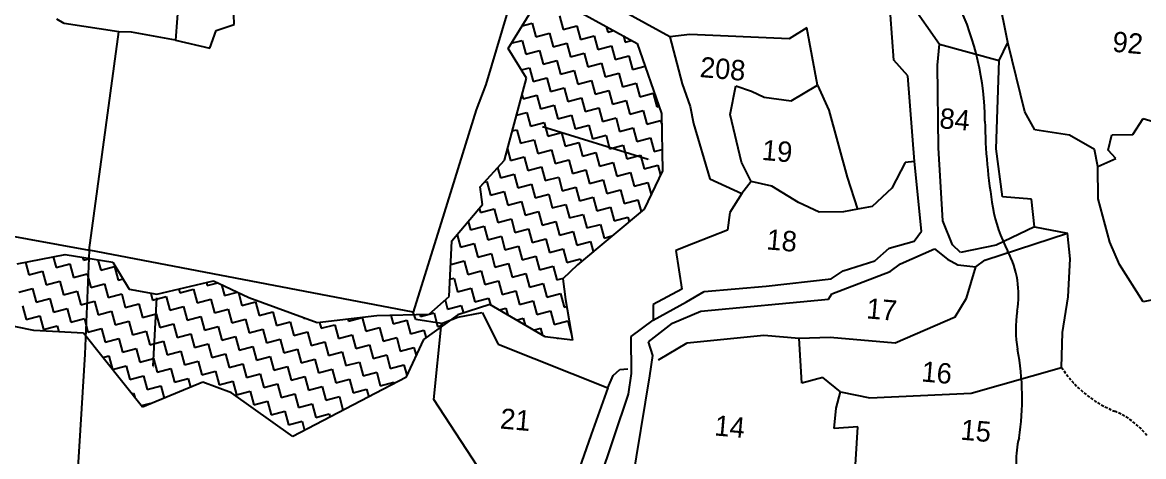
# Model space of a CAD drawing. Header units: metres. Extents: x 333510 to 337908, y 1785719 to 1790014.
# Drawn here: x 335226 to 336220, y 1788646 to 1789031 of the extents above; entities that cross this region are included whole.
import ezdxf

# ---------------------------------------------------------------- set-up
doc = ezdxf.new("R2010")
doc.units = ezdxf.units.M
doc.header["$MEASUREMENT"] = 0
doc.linetypes.add('HIDDEN', pattern=[0.375, 0.25, -0.125])
for name, color, linetype in [('LINE_WATER', 4, 'Continuous'), ('OFF', 1, 'Continuous'), ('OTHERS', 1, 'Continuous'), ('POLY_HATCH', 12, 'Continuous'), ('POLY_PARCEL', 6, 'Continuous'), ('POLY_WATER', 4, 'Continuous'), ('SYM_ARROW', 1, 'Continuous'), ('TEXT_PARCEL', 7, 'Continuous')]:
    doc.layers.add(name, color=color, linetype=linetype)
doc.styles.add('TEXT_MAP', font='', dxfattribs={"height": 0.3})
doc.styles.get('TEXT_MAP').set_extended_font_data('Kruti Dev 050')

msp = doc.modelspace()

# ---------------------------------------------------------------- linework, layer by layer
at = {"layer": 'LINE_WATER'}
for centre, radius, start, end in [((335828.84, 1788940.79), 250.91, 0.56512, 25.1546), ((336554.68, 1788947.94), 474.97, 180.56512, 189.86678), ((336215.78, 1788889), 130.97, 189.86678, 207.718), ((336025.16, 1788788.85), 84.36, 350.30902, 27.718), ((336202.14, 1788758.62), 95.19, 170.30902, 190.80894), ((335883.01, 1788697.69), 229.7, 351.1039, 10.80894), ((336180.19, 1788643.07), 72.79, 164.78358, 199.58426)]:
    msp.add_arc(centre, radius, start, end, dxfattribs=at)
at = {"layer": 'OFF'}
for p, q in [((336013.53, 1789048.04), (336039.5, 1789011.34)), ((336123.8, 1788849.33), (336152.87, 1788843.83))]:
    msp.add_line(p, q, dxfattribs=at)
at = {"layer": 'OTHERS', "linetype": 'HIDDEN', "ltscale": 10}
for centre, radius, start, end in [((336232.3, 1788779.31), 100.68, 212.83914, 248.04639), ((336168.78, 1788621.74), 69.21, 37.9267, 68.04639)]:
    msp.add_arc(centre, radius, start, end, dxfattribs=at)
at = {"layer": 'POLY_HATCH'}
for p, q in [((335656.55, 1789007.66), (335687.72, 1789057.93)), ((335687.72, 1789057.93), (335771.17, 1789012.09)), ((335673.04, 1788981.35), (335656.55, 1789007.66)), ((335771.17, 1789012.09), (335792.66, 1788949.98)), ((335653.28, 1788908.55), (335673.04, 1788981.35)), ((335792.66, 1788949.98), (335793.73, 1788899.17)), ((335631.78, 1788884.98), (335653.28, 1788908.55)), ((335793.73, 1788899.17), (335777.27, 1788865.21)), ((335633.99, 1788869.38), (335631.78, 1788884.98)), ((335606.72, 1788836.98), (335633.99, 1788869.38)), ((335777.27, 1788865.21), (335718.18, 1788815.75)), ((335604.18, 1788787.5), (335606.72, 1788836.98)), ((335220.91, 1788816.53), (335263.51, 1788824.9)), ((335263.51, 1788824.9), (335305.98, 1788818.12)), ((335305.98, 1788818.12), (335320.49, 1788794.28)), ((335718.18, 1788815.75), (335705.2, 1788803.42)), ((335344.96, 1788789.69), (335395.16, 1788801.63)), ((335395.16, 1788801.63), (335426.61, 1788786.74)), ((335705.2, 1788803.42), (335707.54, 1788784.99)), ((335320.49, 1788794.28), (335344.96, 1788789.69)), ((335426.61, 1788786.74), (335487.13, 1788764.43)), ((335586.44, 1788772.1), (335604.18, 1788787.5)), ((335640.54, 1788780.6), (335611.95, 1788771.24)), ((335689.54, 1788751.72), (335640.54, 1788780.6)), ((335707.54, 1788784.99), (335713.87, 1788748.78)), ((335235.75, 1788757.44), (335175.78, 1788769.86)), ((335487.13, 1788764.43), (335540.21, 1788770.72)), ((335540.21, 1788770.72), (335586.44, 1788772.1)), ((335611.95, 1788771.24), (335581.47, 1788749.36)), ((335279.96, 1788755.13), (335235.75, 1788757.44)), ((335332.32, 1788689.4), (335279.96, 1788755.13)), ((335581.47, 1788749.36), (335565.83, 1788715.88)), ((335713.87, 1788748.78), (335689.54, 1788751.72)), ((335385.83, 1788711.62), (335332.32, 1788689.4)), ((335411.18, 1788702.25), (335385.83, 1788711.62)), ((335565.83, 1788715.88), (335465.65, 1788663.38)), ((335465.65, 1788663.38), (335411.18, 1788702.25))]:
    msp.add_line(p, q, dxfattribs=at)
at = {"layer": 'POLY_HATCH', "linetype": 'Continuous'}
for p, q in [((335669.01, 1789027.74), (335677.98, 1789030.14)), ((335677.98, 1789030.14), (335681.22, 1789018.03)), ((335702.21, 1789036.62), (335705.45, 1789024.5)), ((335705.45, 1789024.5), (335717.57, 1789027.74)), ((335717.57, 1789027.74), (335720.8, 1789015.62)), ((335743.68, 1789027.19), (335745.04, 1789022.1)), ((335681.22, 1789018.03), (335693.33, 1789021.26)), ((335693.33, 1789021.26), (335696.57, 1789009.15)), ((335720.8, 1789015.62), (335732.92, 1789018.86)), ((335732.92, 1789018.86), (335736.16, 1789006.74)), ((335745.04, 1789022.1), (335750.36, 1789023.52)), ((335758.89, 1789018.83), (335760.39, 1789013.22)), ((335659.36, 1789012.19), (335669.1, 1789014.79)), ((335669.1, 1789014.79), (335672.34, 1789002.67)), ((335696.57, 1789009.15), (335708.69, 1789012.38)), ((335708.69, 1789012.38), (335711.93, 1789000.27)), ((335736.16, 1789006.74), (335748.28, 1789009.98)), ((335748.28, 1789009.98), (335751.51, 1788997.86)), ((335760.39, 1789013.22), (335766.26, 1789014.79)), ((335672.34, 1789002.67), (335684.45, 1789005.91)), ((335684.45, 1789005.91), (335687.69, 1788993.79)), ((335711.93, 1789000.27), (335724.04, 1789003.5)), ((335724.04, 1789003.5), (335727.28, 1788991.39)), ((335751.51, 1788997.86), (335763.63, 1789001.1)), ((335763.63, 1789001.1), (335766.87, 1788988.98)), ((335668.47, 1788988.65), (335675.58, 1788990.55)), ((335675.58, 1788990.55), (335678.81, 1788978.44)), ((335687.69, 1788993.79), (335699.81, 1788997.03)), ((335699.81, 1788997.03), (335703.05, 1788984.91)), ((335703.05, 1788984.91), (335715.16, 1788988.15)), ((335715.16, 1788988.15), (335718.4, 1788976.03)), ((335727.28, 1788991.39), (335739.4, 1788994.63)), ((335739.4, 1788994.63), (335742.64, 1788982.51)), ((335766.87, 1788988.98), (335778.13, 1788991.99)), ((335678.81, 1788978.44), (335690.93, 1788981.67)), ((335690.93, 1788981.67), (335694.17, 1788969.56)), ((335718.4, 1788976.03), (335730.52, 1788979.27)), ((335730.52, 1788979.27), (335733.76, 1788967.15)), ((335742.64, 1788982.51), (335754.75, 1788985.75)), ((335754.75, 1788985.75), (335757.99, 1788973.63)), ((335782.18, 1788980.27), (335782.22, 1788980.11)), ((335782.22, 1788980.11), (335782.24, 1788980.11)), ((335694.17, 1788969.56), (335706.28, 1788972.8)), ((335706.28, 1788972.8), (335709.52, 1788960.68)), ((335733.76, 1788967.15), (335745.87, 1788970.39)), ((335745.87, 1788970.39), (335749.11, 1788958.28)), ((335757.99, 1788973.63), (335770.11, 1788976.87)), ((335770.11, 1788976.87), (335773.35, 1788964.75)), ((335773.35, 1788964.75), (335785.46, 1788967.99)), ((335785.46, 1788967.99), (335788.7, 1788955.87)), ((335669.02, 1788966.52), (335669.93, 1788963.08)), ((335669.93, 1788963.08), (335682.05, 1788966.32)), ((335682.05, 1788966.32), (335685.29, 1788954.2)), ((335685.29, 1788954.2), (335697.41, 1788957.44)), ((335697.41, 1788957.44), (335700.64, 1788945.32)), ((335709.52, 1788960.68), (335721.64, 1788963.92)), ((335721.64, 1788963.92), (335724.88, 1788951.8)), ((335749.11, 1788958.28), (335761.23, 1788961.51)), ((335761.23, 1788961.51), (335764.47, 1788949.4)), ((335664.14, 1788948.55), (335673.17, 1788950.96)), ((335673.17, 1788950.96), (335676.41, 1788938.85)), ((335700.64, 1788945.32), (335712.76, 1788948.56)), ((335712.76, 1788948.56), (335716, 1788936.44)), ((335724.88, 1788951.8), (335736.99, 1788955.04)), ((335736.99, 1788955.04), (335740.23, 1788942.92)), ((335764.47, 1788949.4), (335776.58, 1788952.63)), ((335776.58, 1788952.63), (335779.82, 1788940.52)), ((335788.7, 1788955.87), (335790.46, 1788956.34)), ((335676.41, 1788938.85), (335688.53, 1788942.09)), ((335688.53, 1788942.09), (335691.76, 1788929.97)), ((335716, 1788936.44), (335728.12, 1788939.68)), ((335728.12, 1788939.68), (335731.35, 1788927.57)), ((335740.23, 1788942.92), (335752.35, 1788946.16)), ((335752.35, 1788946.16), (335755.59, 1788934.04)), ((335779.82, 1788940.52), (335791.94, 1788943.76)), ((335791.94, 1788943.76), (335792.87, 1788940.29)), ((335660.34, 1788934.55), (335664.29, 1788935.61)), ((335664.29, 1788935.61), (335667.53, 1788923.49)), ((335691.76, 1788929.97), (335703.88, 1788933.21)), ((335703.88, 1788933.21), (335707.12, 1788921.09)), ((335731.35, 1788927.57), (335743.47, 1788930.8)), ((335743.47, 1788930.8), (335746.71, 1788918.69)), ((335755.59, 1788934.04), (335767.7, 1788937.28)), ((335767.7, 1788937.28), (335770.94, 1788925.16)), ((335770.94, 1788925.16), (335783.06, 1788928.4)), ((335783.06, 1788928.4), (335786.3, 1788916.28)), ((335655.93, 1788918.32), (335658.65, 1788908.14)), ((335667.53, 1788923.49), (335679.65, 1788926.73)), ((335679.65, 1788926.73), (335682.89, 1788914.61)), ((335682.89, 1788914.61), (335695, 1788917.85)), ((335695, 1788917.85), (335698.24, 1788905.73)), ((335707.12, 1788921.09), (335719.24, 1788924.33)), ((335719.24, 1788924.33), (335722.47, 1788912.21)), ((335746.71, 1788918.69), (335758.83, 1788921.92)), ((335758.83, 1788921.92), (335762.06, 1788909.81)), ((335786.3, 1788916.28), (335793.33, 1788918.16)), ((335658.65, 1788908.14), (335670.77, 1788911.38)), ((335670.77, 1788911.38), (335674.01, 1788899.26)), ((335698.24, 1788905.73), (335710.36, 1788908.97)), ((335710.36, 1788908.97), (335713.6, 1788896.86)), ((335722.47, 1788912.21), (335734.59, 1788915.45)), ((335734.59, 1788915.45), (335737.83, 1788903.33)), ((335762.06, 1788909.81), (335774.18, 1788913.05)), ((335774.18, 1788913.05), (335777.42, 1788900.93)), ((335647.31, 1788902), (335649.77, 1788892.78)), ((335674.01, 1788899.26), (335686.12, 1788902.5)), ((335686.12, 1788902.5), (335689.36, 1788890.38)), ((335713.6, 1788896.86), (335725.71, 1788900.09)), ((335725.71, 1788900.09), (335728.95, 1788887.98)), ((335737.83, 1788903.33), (335749.95, 1788906.57)), ((335749.95, 1788906.57), (335753.18, 1788894.45)), ((335753.18, 1788894.45), (335765.3, 1788897.69)), ((335765.3, 1788897.69), (335768.54, 1788885.57)), ((335777.42, 1788900.93), (335789.53, 1788904.17)), ((335789.53, 1788904.17), (335791.89, 1788895.37)), ((335635.39, 1788888.94), (335637.66, 1788889.55)), ((335637.66, 1788889.55), (335640.89, 1788877.43)), ((335649.77, 1788892.78), (335661.89, 1788896.02)), ((335661.89, 1788896.02), (335665.13, 1788883.9)), ((335689.36, 1788890.38), (335701.48, 1788893.62)), ((335701.48, 1788893.62), (335704.72, 1788881.5)), ((335728.95, 1788887.98), (335741.07, 1788891.21)), ((335741.07, 1788891.21), (335744.31, 1788879.1)), ((335768.54, 1788885.57), (335780.66, 1788888.81)), ((335780.66, 1788888.81), (335783.52, 1788878.1)), ((335640.89, 1788877.43), (335653.01, 1788880.67)), ((335653.01, 1788880.67), (335656.25, 1788868.55)), ((335665.13, 1788883.9), (335677.24, 1788887.14)), ((335677.24, 1788887.14), (335680.48, 1788875.03)), ((335680.48, 1788875.03), (335692.6, 1788878.26)), ((335692.6, 1788878.26), (335695.84, 1788866.15)), ((335704.72, 1788881.5), (335716.83, 1788884.74)), ((335716.83, 1788884.74), (335720.07, 1788872.62)), ((335744.31, 1788879.1), (335756.42, 1788882.34)), ((335756.42, 1788882.34), (335759.66, 1788870.22)), ((335656.25, 1788868.55), (335668.37, 1788871.79)), ((335668.37, 1788871.79), (335671.6, 1788859.67)), ((335695.84, 1788866.15), (335707.95, 1788869.38)), ((335707.95, 1788869.38), (335711.19, 1788857.27)), ((335720.07, 1788872.62), (335732.19, 1788875.86)), ((335732.19, 1788875.86), (335735.43, 1788863.74)), ((335759.66, 1788870.22), (335771.78, 1788873.46)), ((335771.78, 1788873.46), (335774.58, 1788862.96)), ((335631.01, 1788865.84), (335632.01, 1788862.07)), ((335632.01, 1788862.07), (335644.13, 1788865.31)), ((335644.13, 1788865.31), (335647.37, 1788853.19)), ((335671.6, 1788859.67), (335683.72, 1788862.91)), ((335683.72, 1788862.91), (335686.96, 1788850.79)), ((335711.19, 1788857.27), (335723.31, 1788860.5)), ((335723.31, 1788860.5), (335726.55, 1788848.39)), ((335735.43, 1788863.74), (335747.54, 1788866.98)), ((335747.54, 1788866.98), (335750.78, 1788854.86)), ((335750.78, 1788854.86), (335762.9, 1788858.1)), ((335762.9, 1788858.1), (335763.97, 1788854.08)), ((335621.16, 1788854.13), (335623.14, 1788846.72)), ((335623.14, 1788846.72), (335635.25, 1788849.96)), ((335635.25, 1788849.96), (335638.49, 1788837.84)), ((335647.37, 1788853.19), (335659.49, 1788856.43)), ((335659.49, 1788856.43), (335662.72, 1788844.32)), ((335686.96, 1788850.79), (335699.08, 1788854.03)), ((335699.08, 1788854.03), (335702.31, 1788841.91)), ((335726.55, 1788848.39), (335738.66, 1788851.63)), ((335738.66, 1788851.63), (335741.9, 1788839.51)), ((335611.3, 1788842.42), (335614.26, 1788831.36)), ((335638.49, 1788837.84), (335650.61, 1788841.08)), ((335650.61, 1788841.08), (335653.85, 1788828.96)), ((335662.72, 1788844.32), (335674.84, 1788847.55)), ((335674.84, 1788847.55), (335678.08, 1788835.44)), ((335678.08, 1788835.44), (335690.2, 1788838.67)), ((335690.2, 1788838.67), (335693.43, 1788826.56)), ((335702.31, 1788841.91), (335714.43, 1788845.15)), ((335714.43, 1788845.15), (335717.67, 1788833.03)), ((335741.9, 1788839.51), (335748.76, 1788841.34)), ((335614.26, 1788831.36), (335626.37, 1788834.6)), ((335626.37, 1788834.6), (335629.61, 1788822.48)), ((335653.85, 1788828.96), (335665.96, 1788832.2)), ((335665.96, 1788832.2), (335669.2, 1788820.08)), ((335693.43, 1788826.56), (335705.55, 1788829.8)), ((335705.55, 1788829.8), (335708.79, 1788817.68)), ((335717.67, 1788833.03), (335729.79, 1788836.27)), ((335729.79, 1788836.27), (335732.15, 1788827.43)), ((335253.03, 1788822.84), (335255.56, 1788813.4)), ((335279.11, 1788822.41), (335279.79, 1788819.88)), ((335279.79, 1788819.88), (335285.47, 1788821.4)), ((335292.67, 1788820.25), (335295.14, 1788811)), ((335605.65, 1788816.08), (335617.49, 1788819.25)), ((335617.49, 1788819.25), (335620.73, 1788807.13)), ((335629.61, 1788822.48), (335641.73, 1788825.72)), ((335641.73, 1788825.72), (335644.97, 1788813.61)), ((335669.2, 1788820.08), (335681.32, 1788823.32)), ((335681.32, 1788823.32), (335684.56, 1788811.2)), ((335708.79, 1788817.68), (335720.91, 1788820.92)), ((335720.91, 1788820.92), (335721.54, 1788818.55)), ((335228.36, 1788818), (335231.32, 1788806.93)), ((335231.32, 1788806.93), (335243.44, 1788810.17)), ((335243.44, 1788810.17), (335246.68, 1788798.05)), ((335255.56, 1788813.4), (335267.67, 1788816.64)), ((335267.67, 1788816.64), (335270.91, 1788804.52)), ((335295.14, 1788811), (335307.26, 1788814.24)), ((335307.26, 1788814.24), (335310.5, 1788802.12)), ((335620.73, 1788807.13), (335632.85, 1788810.37)), ((335632.85, 1788810.37), (335636.09, 1788798.25)), ((335644.97, 1788813.61), (335657.08, 1788816.84)), ((335657.08, 1788816.84), (335660.32, 1788804.73)), ((335684.56, 1788811.2), (335696.67, 1788814.44)), ((335696.67, 1788814.44), (335699.91, 1788802.32)), ((335246.68, 1788798.05), (335258.79, 1788801.29)), ((335258.79, 1788801.29), (335262.03, 1788789.17)), ((335270.91, 1788804.52), (335283.03, 1788807.76)), ((335283.03, 1788807.76), (335286.26, 1788795.65)), ((335286.26, 1788795.65), (335298.38, 1788798.88)), ((335298.38, 1788798.88), (335301.62, 1788786.77)), ((335310.5, 1788802.12), (335314.99, 1788803.32)), ((335388.92, 1788800.15), (335389.68, 1788797.31)), ((335389.68, 1788797.31), (335399.01, 1788799.81)), ((335402.42, 1788798.19), (335405.03, 1788788.44)), ((335604.97, 1788802.92), (335608.62, 1788803.89)), ((335608.62, 1788803.89), (335611.85, 1788791.77)), ((335636.09, 1788798.25), (335648.2, 1788801.49)), ((335648.2, 1788801.49), (335651.44, 1788789.37)), ((335660.32, 1788804.73), (335672.44, 1788807.96)), ((335672.44, 1788807.96), (335675.68, 1788795.85)), ((335675.68, 1788795.85), (335687.79, 1788799.09)), ((335687.79, 1788799.09), (335691.03, 1788786.97)), ((335699.91, 1788802.32), (335705.66, 1788803.86)), ((335222.44, 1788791.57), (335234.56, 1788794.81)), ((335234.56, 1788794.81), (335237.8, 1788782.69)), ((335262.03, 1788789.17), (335274.15, 1788792.41)), ((335274.15, 1788792.41), (335277.39, 1788780.29)), ((335301.62, 1788786.77), (335313.74, 1788790)), ((335313.74, 1788790), (335316.97, 1788777.89)), ((335325.85, 1788793.27), (335325.85, 1788793.24)), ((335325.85, 1788793.24), (335325.92, 1788793.26)), ((335339.51, 1788790.71), (335341.21, 1788784.36)), ((335364.51, 1788794.34), (335365.44, 1788790.84)), ((335365.44, 1788790.84), (335377.56, 1788794.08)), ((335377.56, 1788794.08), (335380.8, 1788781.96)), ((335405.03, 1788788.44), (335416.53, 1788791.51)), ((335417.29, 1788791.15), (335420.39, 1788779.56)), ((335611.85, 1788791.77), (335623.97, 1788795.01)), ((335623.97, 1788795.01), (335627.21, 1788782.9)), ((335651.44, 1788789.37), (335663.56, 1788792.61)), ((335663.56, 1788792.61), (335666.8, 1788780.49)), ((335691.03, 1788786.97), (335703.15, 1788790.21)), ((335703.15, 1788790.21), (335706.39, 1788778.09)), ((335225.68, 1788779.46), (335228.92, 1788767.34)), ((335237.8, 1788782.69), (335249.91, 1788785.93)), ((335249.91, 1788785.93), (335253.15, 1788773.81)), ((335277.39, 1788780.29), (335289.5, 1788783.53)), ((335289.5, 1788783.53), (335292.74, 1788771.41)), ((335316.97, 1788777.89), (335329.09, 1788781.13)), ((335329.09, 1788781.13), (335332.33, 1788769.01)), ((335341.21, 1788784.36), (335353.33, 1788787.6)), ((335353.33, 1788787.6), (335356.56, 1788775.48)), ((335356.56, 1788775.48), (335368.68, 1788778.72)), ((335368.68, 1788778.72), (335371.92, 1788766.61)), ((335380.8, 1788781.96), (335392.91, 1788785.2)), ((335392.91, 1788785.2), (335396.15, 1788773.08)), ((335420.39, 1788779.56), (335432.5, 1788782.79)), ((335432.5, 1788782.79), (335435.74, 1788770.68)), ((335600.8, 1788784.56), (335602.97, 1788776.42)), ((335602.97, 1788776.42), (335615.09, 1788779.66)), ((335615.09, 1788779.66), (335616.91, 1788772.86)), ((335627.21, 1788782.9), (335639.33, 1788786.13)), ((335639.33, 1788786.13), (335640.85, 1788780.41)), ((335666.8, 1788780.49), (335678.91, 1788783.73)), ((335678.91, 1788783.73), (335682.15, 1788771.61)), ((335706.39, 1788778.09), (335708.64, 1788778.69)), ((335228.92, 1788767.34), (335241.03, 1788770.58)), ((335241.03, 1788770.58), (335244.27, 1788758.46)), ((335253.15, 1788773.81), (335265.27, 1788777.05)), ((335265.27, 1788777.05), (335268.51, 1788764.94)), ((335292.74, 1788771.41), (335304.86, 1788774.65)), ((335304.86, 1788774.65), (335308.1, 1788762.53)), ((335332.33, 1788769.01), (335344.45, 1788772.25)), ((335344.45, 1788772.25), (335347.68, 1788760.13)), ((335371.92, 1788766.61), (335384.03, 1788769.84)), ((335384.03, 1788769.84), (335387.27, 1788757.73)), ((335396.15, 1788773.08), (335408.27, 1788776.32)), ((335408.27, 1788776.32), (335411.51, 1788764.2)), ((335435.74, 1788770.68), (335447.86, 1788773.92)), ((335447.86, 1788773.92), (335451.1, 1788761.8)), ((335475.18, 1788768.83), (335475.33, 1788768.27)), ((335475.33, 1788768.27), (335476.12, 1788768.49)), ((335514.92, 1788765.87), (335527.04, 1788769.11)), ((335527.04, 1788769.11), (335530.27, 1788756.99)), ((335552.47, 1788771.08), (335554.51, 1788763.47)), ((335578.23, 1788771.85), (335578.74, 1788769.94)), ((335578.74, 1788769.94), (335590.86, 1788773.18)), ((335590.86, 1788773.18), (335594.1, 1788761.07)), ((335648.85, 1788775.7), (335654.68, 1788777.25)), ((335654.68, 1788777.25), (335656.26, 1788771.33)), ((335664.01, 1788766.77), (335670.04, 1788768.38)), ((335670.04, 1788768.38), (335671.67, 1788762.25)), ((335682.15, 1788771.61), (335694.27, 1788774.85)), ((335694.27, 1788774.85), (335697.51, 1788762.73)), ((335244.27, 1788758.46), (335256.39, 1788761.7)), ((335256.39, 1788761.7), (335257.84, 1788756.29)), ((335268.51, 1788764.94), (335280.62, 1788768.17)), ((335280.62, 1788768.17), (335283.86, 1788756.06)), ((335283.86, 1788756.06), (335295.98, 1788759.29)), ((335295.98, 1788759.29), (335299.22, 1788747.18)), ((335308.1, 1788762.53), (335320.21, 1788765.77)), ((335320.21, 1788765.77), (335323.45, 1788753.65)), ((335347.68, 1788760.13), (335359.8, 1788763.37)), ((335359.8, 1788763.37), (335363.04, 1788751.25)), ((335387.27, 1788757.73), (335399.39, 1788760.96)), ((335399.39, 1788760.96), (335402.63, 1788748.85)), ((335411.51, 1788764.2), (335423.62, 1788767.44)), ((335423.62, 1788767.44), (335426.86, 1788755.32)), ((335426.86, 1788755.32), (335438.98, 1788758.56)), ((335438.98, 1788758.56), (335442.22, 1788746.44)), ((335451.1, 1788761.8), (335463.21, 1788765.04)), ((335463.21, 1788765.04), (335466.45, 1788752.92)), ((335489.27, 1788764.68), (335490.68, 1788759.4)), ((335490.68, 1788759.4), (335502.8, 1788762.63)), ((335502.8, 1788762.63), (335506.04, 1788750.52)), ((335514.44, 1788767.67), (335514.92, 1788765.87)), ((335530.27, 1788756.99), (335542.39, 1788760.23)), ((335542.39, 1788760.23), (335545.63, 1788748.11)), ((335554.51, 1788763.47), (335566.62, 1788766.71)), ((335566.62, 1788766.71), (335569.86, 1788754.59)), ((335594.1, 1788761.07), (335599.97, 1788762.63)), ((335679.16, 1788757.83), (335685.39, 1788759.5)), ((335685.39, 1788759.5), (335687.08, 1788753.17)), ((335697.51, 1788762.73), (335709.62, 1788765.97)), ((335709.62, 1788765.97), (335712.86, 1788753.86)), ((335299.22, 1788747.18), (335311.33, 1788750.42)), ((335311.33, 1788750.42), (335314.57, 1788738.3)), ((335323.45, 1788753.65), (335335.57, 1788756.89)), ((335335.57, 1788756.89), (335338.81, 1788744.77)), ((335363.04, 1788751.25), (335375.16, 1788754.49)), ((335375.16, 1788754.49), (335378.39, 1788742.37)), ((335402.63, 1788748.85), (335414.74, 1788752.09)), ((335414.74, 1788752.09), (335417.98, 1788739.97)), ((335442.22, 1788746.44), (335454.33, 1788749.68)), ((335454.33, 1788749.68), (335457.57, 1788737.57)), ((335466.45, 1788752.92), (335478.57, 1788756.16)), ((335478.57, 1788756.16), (335481.81, 1788744.04)), ((335506.04, 1788750.52), (335518.16, 1788753.75)), ((335518.16, 1788753.75), (335521.39, 1788741.64)), ((335545.63, 1788748.11), (335557.74, 1788751.35)), ((335557.74, 1788751.35), (335560.98, 1788739.23)), ((335569.86, 1788754.59), (335581.98, 1788757.83)), ((335581.98, 1788757.83), (335583.8, 1788751.03)), ((335700.09, 1788750.44), (335700.74, 1788750.62)), ((335700.74, 1788750.62), (335700.81, 1788750.36)), ((335712.86, 1788753.86), (335712.97, 1788753.89)), ((335314.57, 1788738.3), (335326.69, 1788741.54)), ((335326.69, 1788741.54), (335329.93, 1788729.42)), ((335338.81, 1788744.77), (335350.92, 1788748.01)), ((335350.92, 1788748.01), (335354.16, 1788735.9)), ((335354.16, 1788735.9), (335366.28, 1788739.13)), ((335366.28, 1788739.13), (335369.51, 1788727.02)), ((335378.39, 1788742.37), (335390.51, 1788745.61)), ((335390.51, 1788745.61), (335393.75, 1788733.49)), ((335417.98, 1788739.97), (335430.1, 1788743.21)), ((335430.1, 1788743.21), (335433.34, 1788731.09)), ((335457.57, 1788737.57), (335469.69, 1788740.8)), ((335469.69, 1788740.8), (335472.93, 1788728.69)), ((335481.81, 1788744.04), (335493.92, 1788747.28)), ((335493.92, 1788747.28), (335497.16, 1788735.16)), ((335521.39, 1788741.64), (335533.51, 1788744.88)), ((335533.51, 1788744.88), (335536.75, 1788732.76)), ((335560.98, 1788739.23), (335573.1, 1788742.47)), ((335573.1, 1788742.47), (335574.98, 1788735.45)), ((335297.09, 1788733.63), (335302.45, 1788735.06)), ((335302.45, 1788735.06), (335305.69, 1788722.94)), ((335329.93, 1788729.42), (335342.04, 1788732.66)), ((335342.04, 1788732.66), (335345.28, 1788720.54)), ((335369.51, 1788727.02), (335381.63, 1788730.25)), ((335381.63, 1788730.25), (335384.87, 1788718.14)), ((335393.75, 1788733.49), (335405.87, 1788736.73)), ((335405.87, 1788736.73), (335409.1, 1788724.61)), ((335433.34, 1788731.09), (335445.45, 1788734.33)), ((335445.45, 1788734.33), (335448.69, 1788722.21)), ((335472.93, 1788728.69), (335485.04, 1788731.92)), ((335485.04, 1788731.92), (335488.28, 1788719.81)), ((335497.16, 1788735.16), (335509.28, 1788738.4)), ((335509.28, 1788738.4), (335512.51, 1788726.28)), ((335512.51, 1788726.28), (335524.63, 1788729.52)), ((335524.63, 1788729.52), (335527.87, 1788717.4)), ((335536.75, 1788732.76), (335548.87, 1788736)), ((335548.87, 1788736), (335552.1, 1788723.88)), ((335305.69, 1788722.94), (335317.81, 1788726.18)), ((335317.81, 1788726.18), (335321.05, 1788714.06)), ((335345.28, 1788720.54), (335357.4, 1788723.78)), ((335357.4, 1788723.78), (335360.64, 1788711.66)), ((335384.87, 1788718.14), (335396.99, 1788721.38)), ((335396.99, 1788721.38), (335400.22, 1788709.26)), ((335409.1, 1788724.61), (335421.22, 1788727.85)), ((335421.22, 1788727.85), (335424.46, 1788715.73)), ((335424.46, 1788715.73), (335436.58, 1788718.97)), ((335436.58, 1788718.97), (335439.81, 1788706.86)), ((335448.69, 1788722.21), (335460.81, 1788725.45)), ((335460.81, 1788725.45), (335464.05, 1788713.33)), ((335488.28, 1788719.81), (335500.4, 1788723.04)), ((335500.4, 1788723.04), (335503.64, 1788710.93)), ((335527.87, 1788717.4), (335539.99, 1788720.64)), ((335539.99, 1788720.64), (335543.22, 1788708.52)), ((335552.1, 1788723.88), (335564.22, 1788727.12)), ((335564.22, 1788727.12), (335566.72, 1788717.77)), ((335321.05, 1788714.06), (335333.16, 1788717.3)), ((335333.16, 1788717.3), (335336.4, 1788705.19)), ((335360.64, 1788711.66), (335372.75, 1788714.9)), ((335372.75, 1788714.9), (335374.85, 1788707.06)), ((335400.22, 1788709.26), (335412.34, 1788712.5)), ((335412.34, 1788712.5), (335415.58, 1788700.38)), ((335439.81, 1788706.86), (335451.93, 1788710.09)), ((335451.93, 1788710.09), (335455.17, 1788697.98)), ((335464.05, 1788713.33), (335476.16, 1788716.57)), ((335476.16, 1788716.57), (335479.4, 1788704.45)), ((335503.64, 1788710.93), (335515.75, 1788714.17)), ((335515.75, 1788714.17), (335518.99, 1788702.05)), ((335543.22, 1788708.52), (335555.34, 1788711.76)), ((335555.34, 1788711.76), (335555.67, 1788710.55)), ((335322.67, 1788701.52), (335324.29, 1788701.95)), ((335324.29, 1788701.95), (335325.27, 1788698.24)), ((335336.4, 1788705.19), (335348.52, 1788708.42)), ((335348.52, 1788708.42), (335351.48, 1788697.35)), ((335415.58, 1788700.38), (335427.7, 1788703.62)), ((335427.7, 1788703.62), (335430.93, 1788691.5)), ((335455.17, 1788697.98), (335467.29, 1788701.21)), ((335467.29, 1788701.21), (335470.52, 1788689.1)), ((335479.4, 1788704.45), (335491.52, 1788707.69)), ((335491.52, 1788707.69), (335494.76, 1788695.57)), ((335494.76, 1788695.57), (335506.87, 1788698.81)), ((335506.87, 1788698.81), (335510.11, 1788686.69)), ((335518.99, 1788702.05), (335531.11, 1788705.29)), ((335531.11, 1788705.29), (335532.89, 1788698.62)), ((335331.2, 1788690.81), (335339.64, 1788693.07)), ((335339.64, 1788693.07), (335339.79, 1788692.5)), ((335430.93, 1788691.5), (335443.05, 1788694.74)), ((335443.05, 1788694.74), (335446.29, 1788682.62)), ((335470.52, 1788689.1), (335482.64, 1788692.34)), ((335482.64, 1788692.34), (335485.88, 1788680.22)), ((335446.29, 1788682.62), (335458.41, 1788685.86)), ((335458.41, 1788685.86), (335461.64, 1788673.74)), ((335485.88, 1788680.22), (335497.99, 1788683.46)), ((335497.99, 1788683.46), (335498.73, 1788680.71)), ((335510.11, 1788686.69), (335510.17, 1788686.71)), ((335461.64, 1788673.74), (335473.76, 1788676.98)), ((335473.76, 1788676.98), (335475.95, 1788668.78))]:
    msp.add_line(p, q, dxfattribs=at)
at = {"layer": 'POLY_PARCEL'}
for p, q in [((335667.09, 1789077.25), (335636.98, 1788975.68)), ((335366.13, 1789075.36), (335361.43, 1789014.98)), ((336099.95, 1789013.01), (336090.17, 1789061.87)), ((335800.03, 1789017.85), (335738.69, 1789051.86)), ((335413.58, 1789028.99), (335413.11, 1789037.72)), ((335262.76, 1789029.88), (335256.25, 1789033.56)), ((335311.34, 1789022.25), (335262.76, 1789029.88)), ((335397.58, 1789023.58), (335413.58, 1789028.99)), ((335285.01, 1788828.87), (335311.34, 1789022.25)), ((335322.32, 1789022.15), (335311.34, 1789022.25)), ((335361.43, 1789014.98), (335322.32, 1789022.15)), ((335391.86, 1789007.95), (335397.58, 1789023.58)), ((335817.9, 1789020.13), (335800.03, 1789017.85)), ((335800.03, 1789017.85), (335810.93, 1788976.24)), ((335905.89, 1789016.24), (335817.9, 1789020.13)), ((335921.65, 1789025.88), (335905.89, 1789016.24)), ((335931.11, 1788975.23), (335921.65, 1789025.88)), ((335361.43, 1789014.98), (335391.86, 1789007.95)), ((336039.5, 1789011.34), (336092.39, 1788996.97)), ((336092.39, 1788996.97), (336099.95, 1789013.01)), ((336115.03, 1788951.52), (336099.95, 1789013.01)), ((336089.66, 1788918.49), (336092.39, 1788996.97)), ((335636.98, 1788975.68), (335628.32, 1788953.19)), ((335810.93, 1788976.24), (335818.23, 1788956.3)), ((335853.71, 1788948.96), (335858.71, 1788974.44)), ((335858.71, 1788974.44), (335872.67, 1788969.9)), ((335872.67, 1788969.9), (335883.79, 1788964.51)), ((335907.8, 1788961.29), (335931.11, 1788975.23)), ((335931.11, 1788975.23), (335941.28, 1788952.82)), ((335883.79, 1788964.51), (335907.8, 1788961.29)), ((335628.32, 1788953.19), (335599.9, 1788861.79)), ((335818.23, 1788956.3), (335821.11, 1788940.96)), ((335863.78, 1788906.7), (335853.71, 1788948.96)), ((335941.28, 1788952.82), (335957.58, 1788893.47)), ((336123.86, 1788935.38), (336115.03, 1788951.52)), ((335821.11, 1788940.96), (335835.51, 1788892.04)), ((336210.97, 1788931.23), (336220.18, 1788945.53)), ((336220.18, 1788945.53), (336236.89, 1788940.41)), ((336154.84, 1788930.73), (336123.86, 1788935.38)), ((336176.77, 1788917.91), (336154.84, 1788930.73)), ((336188.95, 1788917.31), (336192.42, 1788930.98)), ((336192.42, 1788930.98), (336210.97, 1788931.23)), ((336095.15, 1788876.14), (336089.66, 1788918.49)), ((336179.74, 1788903.01), (336176.77, 1788917.91)), ((336179.74, 1788903.01), (336195.86, 1788909.9)), ((336195.86, 1788909.9), (336188.95, 1788917.31)), ((335872.22, 1788889.73), (335863.78, 1788906.7)), ((336008.95, 1788906.36), (335997.01, 1788883.69)), ((336017.31, 1788907.27), (336008.95, 1788906.36)), ((336180.23, 1788874.25), (336179.74, 1788903.01)), ((335835.51, 1788892.04), (335864.08, 1788878.86)), ((335872.22, 1788889.73), (335864.08, 1788878.86)), ((335890.6, 1788885.35), (335872.22, 1788889.73)), ((335957.58, 1788893.47), (335966.54, 1788865.03)), ((335864.08, 1788878.86), (335853.22, 1788862.17)), ((335914.19, 1788871.14), (335890.6, 1788885.35)), ((335997.01, 1788883.69), (335979.58, 1788867.58)), ((335932.74, 1788862.33), (335914.19, 1788871.14)), ((336120.93, 1788873.86), (336095.15, 1788876.14)), ((336123.8, 1788849.33), (336120.93, 1788873.86)), ((336190.5, 1788835.76), (336180.23, 1788874.25)), ((335599.9, 1788861.79), (335572.43, 1788773.78)), ((335853.22, 1788862.17), (335851.28, 1788846.35)), ((335954.3, 1788862.63), (335932.74, 1788862.33)), ((335966.54, 1788865.03), (335954.3, 1788862.63)), ((335979.58, 1788867.58), (335966.54, 1788865.03)), ((335151.53, 1788853.01), (335285.01, 1788828.87)), ((335851.28, 1788846.35), (335820.99, 1788834.68)), ((336155.38, 1788821.03), (336152.87, 1788843.83)), ((335285.01, 1788828.87), (335281, 1788736.62)), ((335572.43, 1788773.78), (335285.01, 1788828.87)), ((335820.99, 1788834.68), (335805.52, 1788828.32)), ((335805.52, 1788828.32), (335810.79, 1788794.21)), ((336198.98, 1788816.12), (336190.5, 1788835.76)), ((336153.54, 1788787.33), (336155.38, 1788821.03)), ((336063.36, 1788786.21), (336071.61, 1788813.84)), ((336220.02, 1788782.81), (336198.98, 1788816.12)), ((335810.79, 1788794.21), (335785.29, 1788780.46)), ((336265.05, 1788791.68), (336220.02, 1788782.81)), ((335785.29, 1788780.46), (335785.18, 1788766.68)), ((336053.16, 1788769.45), (336063.36, 1788786.21)), ((336148.48, 1788755.6), (336153.54, 1788787.33)), ((335574.6, 1788767.32), (335572.43, 1788773.78)), ((335597.5, 1788763.82), (335611.98, 1788769.38)), ((335611.98, 1788769.38), (335633.46, 1788773.43)), ((335633.46, 1788773.43), (335647.66, 1788745.42)), ((335999.94, 1788746.41), (336053.16, 1788769.45)), ((335597.5, 1788763.82), (335574.6, 1788767.32)), ((335590.59, 1788696.33), (335597.5, 1788763.82)), ((335815.51, 1788746.54), (335883.36, 1788753.32)), ((335883.36, 1788753.32), (335914.73, 1788750.56)), ((335914.73, 1788750.56), (335942.26, 1788751.5)), ((335917.26, 1788710.69), (335914.73, 1788750.56)), ((335942.26, 1788751.5), (335999.94, 1788746.41)), ((336147.7, 1788724.71), (336148.48, 1788755.6)), ((335647.66, 1788745.42), (335745.24, 1788706.73)), ((335789.96, 1788731.32), (335815.51, 1788746.54)), ((335281, 1788736.62), (335276.12, 1788654.6)), ((335749.69, 1788717.41), (335755.7, 1788722.95)), ((335755.7, 1788722.95), (335762.92, 1788723.42)), ((336067.59, 1788701.89), (336147.7, 1788724.71)), ((335745.24, 1788706.73), (335749.69, 1788717.41)), ((335935.87, 1788715.77), (335917.26, 1788710.69)), ((335951.55, 1788702.97), (335935.87, 1788715.77)), ((335745.24, 1788706.73), (335730.39, 1788665.14)), ((335947.59, 1788688.53), (335951.55, 1788702.97)), ((335951.55, 1788702.97), (335977.47, 1788697.66)), ((335977.47, 1788697.66), (336067.59, 1788701.89)), ((335670.72, 1788574.41), (335590.59, 1788696.33)), ((335946, 1788670.53), (335947.59, 1788688.53)), ((335966.98, 1788672.04), (335946, 1788670.53)), ((335964.09, 1788623.93), (335966.98, 1788672.04)), ((335730.39, 1788665.14), (335717.7, 1788628.93)), ((335276.12, 1788654.6), (335269.26, 1788557.18))]:
    msp.add_line(p, q, dxfattribs=at)
at = {"layer": 'POLY_WATER'}
for p, q in [((335998.85, 1788997.2), (335996.02, 1789037.56)), ((336037.59, 1788992.79), (336039.5, 1789011.34)), ((336011.32, 1788983.33), (335998.85, 1788997.2)), ((336038.41, 1788919.45), (336037.59, 1788992.79)), ((336017.31, 1788907.27), (336011.32, 1788983.33)), ((336042.28, 1788854.76), (336038.41, 1788919.45)), ((336023.46, 1788845.5), (336017.31, 1788907.27)), ((336050.84, 1788833.42), (336042.28, 1788854.76)), ((336123.8, 1788849.33), (336089.68, 1788833.07)), ((336017.04, 1788836.67), (336023.46, 1788845.5)), ((336079.69, 1788819.77), (336152.87, 1788843.83)), ((335982.08, 1788819.27), (335994.73, 1788830.44)), ((335994.73, 1788830.44), (336017.04, 1788836.67)), ((336004.67, 1788816.48), (336035.05, 1788829.97)), ((336035.05, 1788829.97), (336046.56, 1788820.87)), ((336058.09, 1788826.65), (336050.84, 1788833.42)), ((336089.68, 1788833.07), (336058.09, 1788826.65)), ((335953.86, 1788810.41), (335982.08, 1788819.27)), ((336046.56, 1788820.87), (336055.61, 1788815.86)), ((336071.61, 1788813.84), (336079.69, 1788819.77)), ((335943.13, 1788803.17), (335953.86, 1788810.41)), ((335943.82, 1788790.13), (335995.64, 1788809.9)), ((335995.64, 1788809.9), (336004.67, 1788816.48)), ((336055.61, 1788815.86), (336071.61, 1788813.84)), ((335885.65, 1788796.8), (335943.13, 1788803.17)), ((335815.04, 1788782.86), (335830.69, 1788792.19)), ((335830.69, 1788792.19), (335885.65, 1788796.8)), ((335940.92, 1788785.12), (335943.82, 1788790.13)), ((335785.18, 1788766.68), (335815.04, 1788782.86)), ((335827.62, 1788774.64), (335940.92, 1788785.12)), ((335802.4, 1788763.86), (335827.62, 1788774.64)), ((335765.86, 1788752.07), (335785.18, 1788766.68)), ((335781.25, 1788747.45), (335802.4, 1788763.86)), ((335766.12, 1788719.27), (335765.86, 1788752.07)), ((335785.09, 1788735.16), (335781.25, 1788747.45)), ((335782.45, 1788717.3), (335785.09, 1788735.16)), ((335763.57, 1788701.08), (335766.12, 1788719.27)), ((335766.54, 1788620.85), (335782.45, 1788717.3)), ((335737.45, 1788623.5), (335763.57, 1788701.08))]:
    msp.add_line(p, q, dxfattribs=at)
at = {"layer": 'SYM_ARROW'}
for points in [[(335780.8, 1788909.26), (335687.13, 1788938.12)], [(335341.7, 1788725.7), (335344.8, 1788786.54)]]:
    msp.add_lwpolyline(points, dxfattribs=at)
for points in [[(335780.89, 1788909.55), (335782.53, 1788908.73), (335780.72, 1788908.98)], [(335342, 1788725.68), (335341.61, 1788723.9), (335341.4, 1788725.71)]]:
    msp.add_solid(points, dxfattribs=at)

# ---------------------------------------------------------------- texts
at = {"layer": 'TEXT_PARCEL', "style": 'TEXT_MAP'}
for s, p in [('92', (336192.28, 1789004.84)), ('208', (335826.23, 1788982.36)), ('84', (336038.8, 1788936.99)), ('19', (335881.23, 1788908.85)), ('18', (335885.3, 1788829.51)), ('17', (335973.93, 1788768.31)), ('16', (336022.8, 1788712.33)), ('21', (335648.99, 1788670.6)), ('14', (335839.19, 1788664.45)), ('15', (336057.51, 1788660.73))]:
    msp.add_text(s, height=18.061, rotation=354.96115, dxfattribs=at).set_placement(p)

doc.saveas('drawing.dxf')
